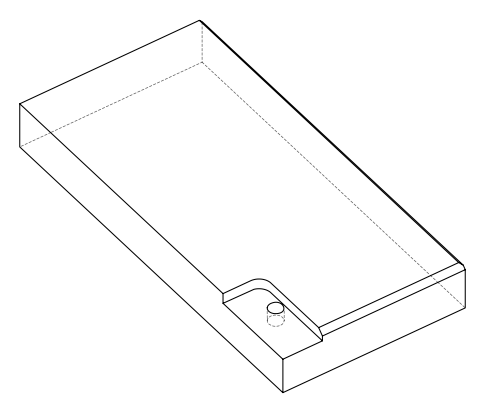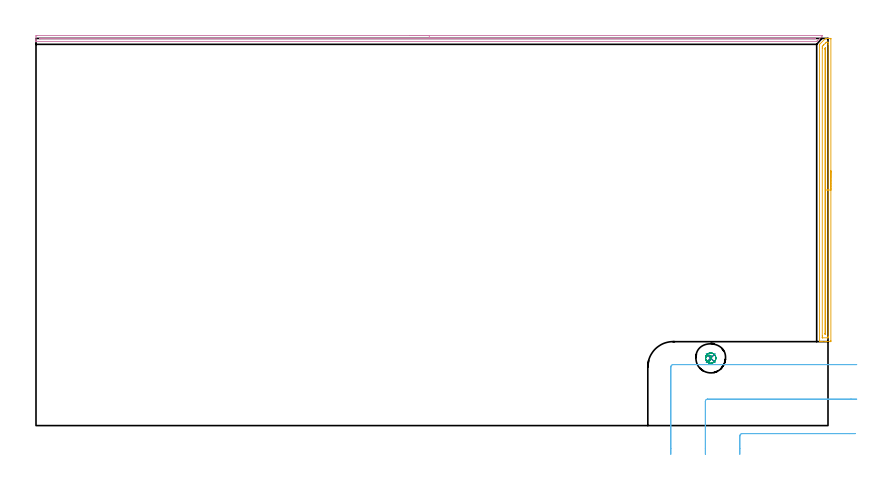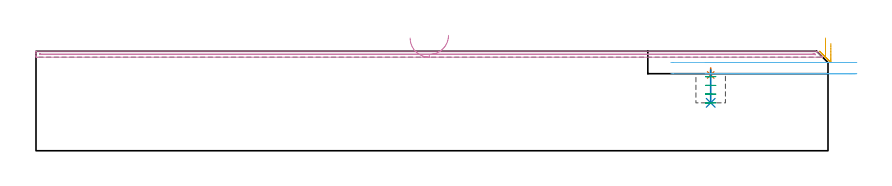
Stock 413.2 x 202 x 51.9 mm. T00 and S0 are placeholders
(PLAN: 6 operations, 4 tool changes, 12.6 min)
(1 SPOT_DRILL | STEP1POCKET | NXT0321_9005460120000 | 0.03 min | 1237 mm3)
(2 DRILL_BLIND_HOLE_INTO_CENTER | STEP1POCKET | NXT0301_128 | 0.07 min | 1673 mm3)
(3 MILL_ROUGH_BLIND_HOLE_CONTOUR | STEP1POCKET | NXT0201_013 | Spiral | 0.44 min | 2096 mm3)
(4 AREA_MILL | FG_CHAMFER_SURFACE | UGT0205_001 | 6.68 min | 1982 mm3)
(5 AREA_MILL_1 | FG_CHAMFER_SURFACE_1 | UGT0205_001 | 3.92 min | 2804 mm3)
(6 MILL_CORNER_NOTCH_RECTANGULAR | CORNER_NOTCH_RECTANGULAR | UGT0201_106 | Follow Part, ap 6, ae 75% | 1.42 min | 45496 mm3)
(TOOL NXT0321_9005460120000 | NC Spot Drill, 142deg, 12mm, Carbide, Uncoated | D12 PA142 FL30 Z2)
(TOOL NXT0301_128 | Carbide Drill 12mm [861.1-1200-036A1-GP GC34] | D12 PA150 FL37.4 Z2)
(TOOL NXT0201_013 | ENDMILL 10mm | D10 FL30 Z4)
(TOOL UGT0205_001 | Chamfer Mill 20 x 3 x 45 deg. | D20 FL50 Z2)
(TOOL UGT0201_106 | End Mill 24 mm | D24 FL25 Z2)
(OP 1 SPOT_DRILL)
G17 G21 G94 G90
T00 M6
G54
G17 G0 G90 X352. Y35.2 S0 M3
G43 Z61.9 H0
G94 G81 G98 Z39.537 F250. R43.2
G80
M5
M2
(OP 2 DRILL_BLIND_HOLE_INTO_CENTER)
G17 G21 G94 G90
T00 M6
G54
G17 G0 G90 X352. Y35.2 S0 M3
G43 Z61.9 H1
G94 G81 G98 Z25. F250. R42.2
G80
M5
M2
(OP 3 MILL_ROUGH_BLIND_HOLE_CONTOUR)
G17 G21 G94 G90
T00 M6
G54
G17 G0 G90 X352. Y35.2 S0 M3
G43 Z61.9 H0
Z38.65
G94 G3 X352.452 Y35.713 R0.456 F250.
X351.831 Y36.539 R1.042
X349.955 Y36.274 R1.82
X349.385 Y34.529 R1.709
X352.671 Y32.585 R2.7
X349.385 Y34.529 R-2.7
X351.028 Y33.557 R1.35
X352. Y35.2 R1.35
G0 Z34.1
G3 X352.452 Y35.713 R0.456
X351.831 Y36.539 R1.042
X349.955 Y36.274 R1.82
X349.385 Y34.529 R1.709
X352.671 Y32.585 R2.7
X349.385 Y34.529 R-2.7
X351.028 Y33.557 R1.35
X352. Y35.2 R1.35
G0 Z29.55
G3 X352.452 Y35.713 R0.456
X351.831 Y36.539 R1.042
X349.955 Y36.274 R1.82
X349.385 Y34.529 R1.709
X352.671 Y32.585 R2.7
X349.385 Y34.529 R-2.7
X351.028 Y33.557 R1.35
X352. Y35.2 R1.35
G0 Z25.
G3 X352.452 Y35.713 R0.456
X351.831 Y36.539 R1.042
X349.955 Y36.274 R1.82
X349.385 Y34.529 R1.709
X352.671 Y32.585 R2.7
X349.385 Y34.529 R-2.7
X351.028 Y33.557 R1.35
X352. Y35.2 R1.35
G0 Z61.9
M5
M2
(OP 4 AREA_MILL)
G17 G21 G94 G90
T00 M6
G54
G17 G0 G90 X195.2 Y203.5 S1061 M3
G43 Z61.9 H0
Z58.8
G94 G1 X195.238 Z57.928 F250.
X195.352 Z57.063
X195.541 Z56.212
X195.803 Z55.38
X196.137 Z54.574
X196.54 Z53.8
X197.008 Z53.064
X197.54 Z52.372
X198.129 Z51.729
X198.772 Z51.14
X199.464 Z50.608
X200.2 Z50.14
X200.974 Z49.737
X201.78 Z49.403
X202.612 Z49.141
X203.464 Z48.952
X204.328 Z48.838
X205.2 Z48.8
X410.292 Y203.499 Z48.799
X410.327 Y203.498 Z48.798
X410.354 Y203.494 Z48.799
X410.382 Y203.49 Z48.802
X410.309 Y203.407 Z48.889
X410.255 Y203.354 Z48.944
X410.228 Y203.328 Z48.971
X407.549 Y200.649 Z51.65
X407.365 Y200.467 Z51.829
X407.295 Y200.403 Z51.889
X407.102 Y200.4 Z51.9
X0.172
X0.01 Y200.402 Z51.888
X0.003 Y200.494 Z51.798
X0. Y200.592 Z51.708
Y200.85 Z51.449
Y201.516 Z50.778
Y202.717 Z49.58
X0.006 Y203.251 Z49.044
X0.01 Y203.493 Z48.801
X0.363 Y203.498 Z48.8
X0.618 Y203.5
X205.2
Y202.086 Z50.214
X406.208 Y202.085 Z50.215
X406.518 Y202.083 Z50.217
X406.521 Y202.081 Z50.219
Y202.08 Z50.22
X406.335 Y201.889 Z50.411
X406.302 Y201.858 Z50.442
X406.268 Y201.83 Z50.47
X406.208 Y201.821 Z50.479
X405.899 Y201.817 Z50.483
X405.595 Y201.815 Z50.485
X405.315 Y201.814 Z50.486
X2.405 Y201.815 Z50.485
X2.096 Y201.816 Z50.484
X2.037 Y201.819 Z50.481
X2.014 Y201.821 Z50.479
X2.01 Y201.832 Z50.468
X2.006 Y201.904 Z50.396
X2.02 Y202.079 Z50.221
X2.202 Y202.082 Z50.218
X2.405 Y202.084 Z50.216
X2.712 Y202.086 Z50.214
X2.992
X205.2
X206.072 Z50.252
X206.936 Z50.366
X207.788 Z50.555
X208.62 Z50.817
X209.426 Z51.151
X210.2 Z51.554
X210.936 Z52.023
X211.628 Z52.554
X212.271 Z53.143
X212.86 Z53.786
X213.392 Z54.478
X213.86 Z55.214
X214.263 Z55.988
X214.597 Z56.794
X214.859 Z57.626
X215.048 Z58.478
X215.162 Z59.343
X215.2 Z60.214
G0 Z61.9
M5
M2
(OP 5 AREA_MILL_1)
G17 G21 G94 G90
T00 M6
G54
G17 G0 G90 X414.7 Y132.9 S1061 M3
G43 Z61.9 H0
Z56.
G94 G1 Y132.862 Z55.128 F250.
Y132.748 Z54.264
Y132.559 Z53.412
Y132.297 Z52.58
Y131.963 Z51.774
Y131.56 Z51.
Y131.092 Z50.264
Y130.56 Z49.572
Y129.971 Z48.929
Y129.328 Z48.34
Y128.636 Z47.808
Y127.9 Z47.34
Y127.126 Z46.937
Y126.32 Z46.603
Y125.488 Z46.341
Y124.636 Z46.152
Y123.772 Z46.038
Y122.9 Z46.
Y44.4
X414.697 Y44.064
X414.693 Y43.81 Z46.004
X414.369 Y43.8 Z46.327
X412.623 Z48.072
X412.051 Z48.646
X411.75 Z48.947
X410.004 Z50.69
X409.402 Z51.297
X409.131 Z51.568
X409.028 Z51.671
X408.914 Z51.778
X408.906 Z51.786
X408.803 Y43.81 Z51.888
X408.8 Y43.954 Z51.9
Y198.724
X408.803 Y198.895 Z51.889
X408.893 Y198.994 Z51.805
X411.76 Y201.86 Z48.94
X411.888 Y201.99 Z48.808
X412.092 Y202. Z48.603
X412.352 Z48.347
X412.894 Z47.805
X413.496 Z47.199
X414.669 Z46.028
X414.691 Y201.997 Z46.005
X414.7 Y201.677 Z46.
Y122.9
X413.286 Z47.414
X413.285 Y46.399 Z47.415
X413.284 Y46.184 Z47.416
X413.28 Y45.846 Z47.42
X413.279 Y45.813 Z47.421
X413.224 Y45.808 Z47.476
X413.124 Y45.803 Z47.576
X412.998 Y45.801 Z47.702
X410.379 Z50.321
X410.256 Y45.807 Z50.444
X410.232 Y45.81 Z50.468
X410.221 Y45.818 Z50.479
X410.219 Y45.844 Z50.481
X410.216 Y45.968 Z50.484
X410.215 Y46.184 Z50.485
X410.214 Y46.861 Z50.486
X410.215 Y196.94 Z50.485
X410.218 Y197.613 Z50.482
X410.221 Y197.832 Z50.479
X410.539 Y198.178 Z50.161
X410.877 Y198.526 Z49.823
X410.975 Y198.624 Z49.725
X411.966 Y199.616 Z48.734
X412.303 Y199.944 Z48.397
X412.347 Y199.985 Z48.353
X412.435 Y199.99 Z48.265
X412.623 Y199.995 Z48.077
X413.122 Y199.999 Z47.578
X413.244 Y199.993 Z47.456
X413.268 Y199.99 Z47.432
X413.279 Y199.982 Z47.421
X413.281 Y199.956 Z47.419
X413.284 Y199.832 Z47.416
X413.285 Y199.616 Z47.415
X413.286 Y198.939 Z47.414
Y122.9
X411.872 Z48.828
X411.871 Y48.736 Z48.829
X411.869 Y47.968 Z48.831
X411.867 Y47.848 Z48.833
X411.865 Y47.812 Z48.835
X411.832 Y47.808 Z48.868
X411.75 Y47.804 Z48.95
X411.695 Y47.805 Z49.005
X411.653 Y47.81 Z49.047
X411.635 Y47.816 Z49.065
X411.634 Y47.845 Z49.066
X411.63 Y47.968 Z49.07
X411.629 Y48.092 Z49.071
Y196.172
X411.633 Y196.556 Z49.067
X411.635 Y196.747 Z49.065
X411.648 Y196.837 Z49.052
X411.739 Y196.94 Z48.961
X411.745 Y196.945 Z48.955
X411.75 Y196.95 Z48.95
X411.865 Y197.046 Z48.835
X411.868 Y196.94 Z48.832
X411.87 Y196.817 Z48.83
X411.872 Y196.048 Z48.828
Y195.924
Y122.9
Y122.028 Z48.866
Y121.164 Z48.98
Y120.312 Z49.169
Y119.48 Z49.432
Y118.674 Z49.765
Y117.9 Z50.168
Y117.164 Z50.637
Y116.472 Z51.168
Y115.829 Z51.757
Y115.24 Z52.401
Y114.708 Z53.093
Y114.24 Z53.828
Y113.837 Z54.602
Y113.503 Z55.408
Y113.241 Z56.24
Y113.052 Z57.092
Y112.938 Z57.957
Y112.9 Z58.828
G0 Z61.9
M5
M2
(OP 6 MILL_CORNER_NOTCH_RECTANGULAR)
G17 G21 G94 G90
T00 M6
G54
G17 G0 G90 X427.441 Y-4.2 S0 M3
G43 Z61.9 H0
Z46.05
G94 G1 X424.441 F250.
X368.394 F500.
G3 X367.2 Y-5.394 R1.2
G1 Y-12.
Y-15. F250.
G0 Z61.9
X428.2 Y13.8
Z46.05
G1 X425.2
X350.395 F500.
G3 X349.2 Y12.605 R1.2
G1 Y-12.
Y-15. F250.
G0 Z61.9
X428.2 Y31.8
Z46.05
G1 X425.2
X332.395 F500.
G3 X331.2 Y30.605 R1.2
G1 Y-12.
Y-15. F250.
G0 Z61.9
X427.441 Y-4.2
Z40.2
G1 X424.441
X368.394 F500.
G3 X367.2 Y-5.394 R1.2
G1 Y-12.
Y-15. F250.
G0 Z61.9
X428.2 Y13.8
Z40.2
G1 X425.2
X350.395 F500.
G3 X349.2 Y12.605 R1.2
G1 Y-12.
Y-15. F250.
G0 Z61.9
X428.2 Y31.8
Z40.2
G1 X425.2
X332.395 F500.
G3 X331.2 Y30.605 R1.2
G1 Y-12.
Y-15. F250.
G0 Z61.9
M5
M2
